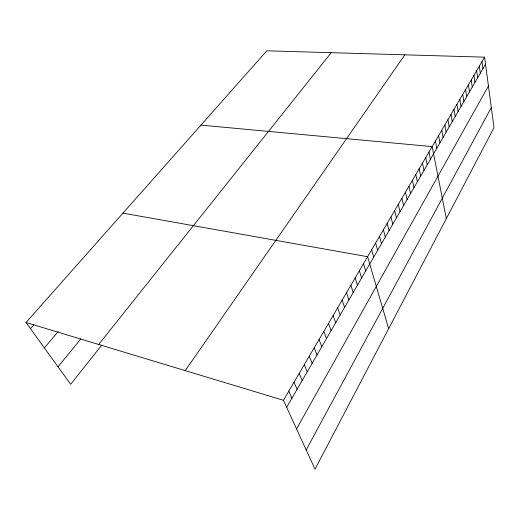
<?xml version="1.0" encoding="UTF-8"?>
<svg xmlns="http://www.w3.org/2000/svg" width="520" height="520" viewBox="0 0 520 520"><rect width="100%" height="100%" fill="white"/><g stroke="black" fill="none" stroke-linecap="round" stroke-linejoin="round"><path stroke-width="0.78" d="M306.183 449.937L491.316 107.51M296.562 428.935L488.436 85.956M286.656 407.335L485.531 64.175M484.594 57.161L494 127.621L315.016 469.196L283.433 400.296L484.594 57.161L266.832 50.804L26 322.511L70.675 384.293L101.419 345.553M185.231 370.624L404.872 54.834M98.677 344.468L331.247 52.682M58.019 366.795L80.957 338.78M44.369 347.919L58.22 331.565M30.491 328.718L33.943 324.772M200.954 125.125L432.153 146.608L446.335 218.589M122.954 213.129L367.607 256.704L388.654 328.666M26 322.511L283.433 400.296M288.776 391.183L291.922 398.242M294.028 382.219L297.102 389.304M299.195 373.406L302.198 380.51M304.278 364.735L307.216 371.865M309.276 356.207L312.143 363.35M314.197 347.809L316.999 354.978M319.039 339.553L321.776 346.729M323.804 331.422L326.482 338.618M328.497 323.427L331.11 330.629M333.112 315.549L335.666 322.771M337.656 307.794L340.151 315.022M342.134 300.157L344.572 307.398M346.541 292.643L348.926 299.891M350.883 285.24L353.21 292.494M355.16 277.94L357.435 285.2M359.372 270.757L361.595 278.025M363.519 263.679L365.697 270.946M371.637 249.828L373.718 257.108M375.609 243.055L377.644 250.335M379.529 236.379L381.511 243.659M383.383 229.794L385.326 237.075M387.185 223.308L389.09 230.588M390.936 216.911L392.795 224.185M394.635 210.6L396.454 217.874M398.281 204.38L400.062 211.653M401.882 198.25L403.618 205.517M405.431 192.198L407.128 199.459M408.928 186.225L410.585 193.486M412.38 180.336L414.005 187.59M415.786 174.531L417.372 181.779M419.146 168.799L420.7 176.04M422.461 163.137L423.982 170.378M425.737 157.56L427.219 164.788M428.968 152.048L430.417 159.269M435.396 141.083L436.781 148.285M438.594 135.623L439.953 142.818M441.753 130.24L443.079 137.423M444.866 124.924L446.166 132.1M447.941 119.678L449.209 126.841M450.976 114.498L452.218 121.654M453.979 109.382L455.188 116.532M456.937 104.331L458.12 111.469M459.862 99.346L461.012 106.477M462.748 94.426L463.873 101.537M465.595 89.564L466.7 96.668M468.41 84.767L469.488 91.852M471.192 80.022L472.245 87.1M473.935 75.335L474.962 82.4M476.651 70.714L477.653 77.76M479.329 66.138L480.311 73.177M481.975 61.62L482.937 68.647"/></g></svg>
